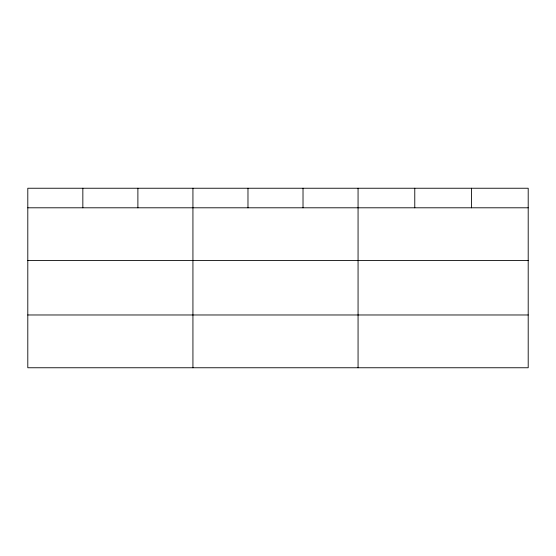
<?xml version="1.0" encoding="UTF-8"?>
<svg xmlns="http://www.w3.org/2000/svg" width="556" height="556" viewBox="0 0 556 556"><rect width="100%" height="100%" fill="white"/><g stroke="black" fill="none" stroke-linecap="round" stroke-linejoin="round"><path stroke-width="0.83" d="M528.2 260.583L528.2 188.241L27.8 188.241L27.8 367.759L528.2 367.759L528.2 260.583L27.8 260.583M27.8 207.798L528.2 207.798M27.8 314.974L528.2 314.974M471.488 188.241L471.488 207.798M414.776 188.241L414.776 207.798M358.064 188.241L358.064 367.759M303.02 188.241L303.02 207.798M247.976 188.241L247.976 207.798M192.932 188.241L192.932 367.759M137.888 188.241L137.888 207.798M82.844 188.241L82.844 207.798"/></g></svg>
